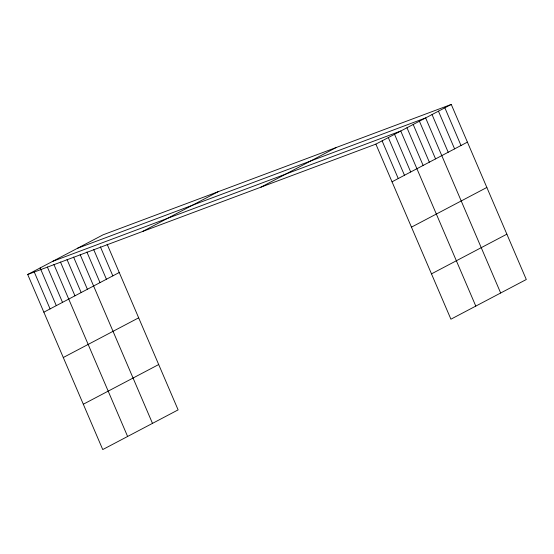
<?xml version="1.0" encoding="UTF-8"?>
<svg xmlns="http://www.w3.org/2000/svg" width="554" height="554" viewBox="0 0 554 554"><rect width="100%" height="100%" fill="white"/><g stroke="black" fill="none" stroke-linecap="round" stroke-linejoin="round"><path stroke-width="0.83" d="M107.123 244.224L178.118 409.877L102.739 449.564L27.7 274.493L103.086 234.806L451.261 104.436L526.3 279.507L450.914 319.194L375.882 144.123L451.261 104.436M142.6 231.468L217.985 191.781M260.982 187.141L336.361 147.454M43.856 312.186L119.242 272.499M392.031 181.816L467.417 142.129M63.288 357.517L138.673 317.83M411.463 227.147L486.848 187.46M83.308 404.233L158.686 364.546M431.483 273.863L506.868 234.176M77.456 248.296L425.631 117.926L500.671 293.004M52.575 261.391L400.757 131.021L475.796 306.099M27.7 274.493L375.882 144.123M444.855 107.808L461.011 145.501M438.449 111.181L454.599 148.874M432.037 114.553L448.193 152.246M419.413 121.201L435.569 158.894M413.194 124.477L429.35 162.17M406.975 127.752L423.131 165.438M394.538 134.297L410.694 171.989M388.319 137.572L404.475 175.265M382.101 140.848L398.25 178.54M100.378 246.814L112.829 275.871M93.633 249.404L106.423 279.244M86.888 251.994L100.018 282.616M80.143 254.577L152.488 423.374M73.592 257.07L87.387 289.264M67.034 259.556L81.168 292.54M60.476 262.049L74.949 295.815M53.925 264.535L127.614 436.469M47.367 267.021L62.512 302.359M40.137 267.942L56.293 305.635M34.258 272L50.075 308.91"/></g></svg>
